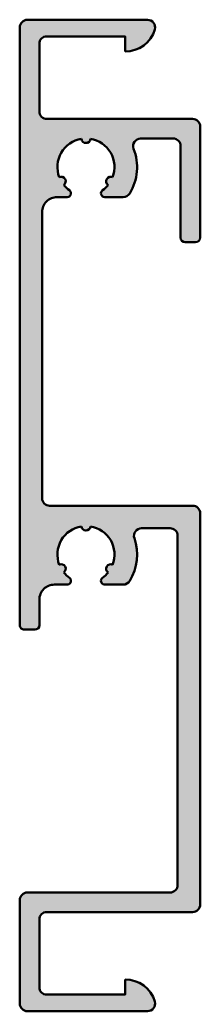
# Model space of a CAD drawing. Extents: x 0 to 12, y 0 to 66.
import ezdxf

# ---------------------------------------------------------------- set-up
doc = ezdxf.new("R2010")
doc.units = 0
doc.layers.add('0S-Alu contour', color=7, linetype='Continuous', lineweight=50)
doc.layers.add('0S-Alu hatch', color=252, linetype='Continuous', lineweight=25)

# ---------------------------------------------------------------- blocks, each defined once
blk = doc.blocks.new('333770__A8C655BF_C46D_45CD_A9F7_0037C496422A_')
at = {"layer": '0S-Alu hatch'}
h = blk.add_hatch(color=256, dxfattribs=at)
edge = h.paths.add_edge_path()
edge.add_line((8.50001916883378, 65.99999960871885), (0.5000005860348136, 65.9999996087189))
edge.add_arc((0.5000005860348736, 65.49999960871885), 0.500000000000057, 90.00000000000686, 180)
edge.add_line((5.860348167e-07, 65.4999996087188), (5.860348439e-07, 25.69999960871888))
edge.add_arc((0.3000005860348388, 25.69999960871888), 0.2999999999999936, 180, 270.0000000000011)
edge.add_line((0.3000005860348448, 25.39999960871889), (1.000000586034817, 25.39999960871891))
edge.add_arc((1.000000586034812, 25.69999960871891), 0.3000000000000078, 270.0000000000009, 360)
edge.add_line((1.300000586034819, 25.69999960871891), (1.300000586034847, 27.39999960871891))
edge.add_ellipse((2.30000058603484, 27.3999996087189), major_axis=(-0.9999999999999937, 0), ratio=1, start_angle=269.9999999999998, end_angle=360, ccw=False)
edge.add_line((2.300000586034844, 28.39999960871889), (3.149528845933198, 28.39999960871888))
edge.add_arc((3.149528845933198, 28.65047134882053), 0.250471740101645, 270, 414.4447891737461)
edge.add_ellipse((4.400000586034744, 30.39999960871873), major_axis=(-1.899999999999817, 0), ratio=1, start_angle=39.056126027616926, end_angle=54.4447891737463, ccw=False)
edge.add_arc((2.754552318844428, 29.44999960871887), 0.3000000000000245, 304.5280630138093, 475.4719369861903)
edge.add_ellipse((4.400000586034845, 30.3999996087189), major_axis=(-1.899999999999991, 0), ratio=1, start_angle=-80.94387397238279, end_angle=20.943873972383074, ccw=False)
edge.add_arc((4.400000586034844, 32.29999960871889), 0.2999999999999999, 184.5280630138092, 355.4719369861895)
edge.add_ellipse((4.400000586034841, 30.39999960871889), major_axis=(-1.899999999999998, 0), ratio=1, start_angle=159.0561260276168, end_angle=260.9438739723829, ccw=False)
edge.add_arc((6.045448853225273, 29.44999960871888), 0.2999999999999922, 64.52806301380855, 235.47193698619)
edge.add_ellipse((4.400000586034799, 30.39999960871888), major_axis=(-1.900000000000022, 0), ratio=1, start_angle=125.55521082625441, end_angle=140.943873972384, ccw=False)
edge.add_arc((5.650472326136484, 28.65047134882053), 0.2504717401016462, 125.5552108262546, 269.9999999999984)
edge.add_line((5.650472326136477, 28.39999960871888), (6.881935315232974, 28.39999960871886))
edge.add_arc((6.881935315232992, 28.89999960871886), 0.5, 269.9999999999978, 328.8526100784906)
edge.add_arc((4.400000586034846, 30.39999960871889), 3.399999999999993, 328.8526100784903, 378.7300230327238)
edge.add_ellipse((8.093464956441062, 31.65232582202747), major_axis=(-0.5000000000000079, 0), ratio=1, start_angle=-89.99999999999932, end_angle=18.73002303272301, ccw=False)
edge.add_line((8.093464956441057, 32.15232582202748), (10.00000058603482, 32.15232582202751))
edge.add_ellipse((10.00000058603482, 31.6523258220275), major_axis=(-0.5000000000000036, 0), ratio=1, start_angle=180, end_angle=270.0000000000002, ccw=False)
edge.add_line((10.50000058603482, 31.6523258220275), (10.50000058603479, 8.3999996203939))
edge.add_ellipse((10.00000058603477, 8.399999620393931), major_axis=(-0.5000000000000197, 0), ratio=1, start_angle=89.99999999999687, end_angle=180, ccw=False)
edge.add_line((10.00000058603475, 7.899999620393911), (0.5000005860348811, 7.899999620394026))
edge.add_arc((0.5000005860348727, 7.399999620394019), 0.500000000000008, 89.99999999999903, 180)
edge.add_line((5.860348646e-07, 7.399999620394041), (5.860348082e-07, 0.4999996203940569))
edge.add_arc((0.5000005860348365, 0.4999996203940496), 0.5000000000000283, 180, 269.9999999999992)
edge.add_line((0.5000005860348294, -3.796059787e-07), (8.50001915715869, -3.796059931e-07))
edge.add_arc((8.500019157158832, 0.4999996203940524), 0.5000000000000453, 269.9999999999838, 375.4660099534077)
edge.add_arc((7.052939312228637, 0.0991175686227215), 2.001581313161576, 15.47968369061425, 91.51454935500986)
edge.add_line((7.000035927678796, 2.099999620394086), (7.000035927678739, 1.099999620394001))
edge.add_line((7.000035927678739, 1.099999620394001), (1.80000058603481, 1.099999620394001))
edge.add_ellipse((1.800000586034811, 1.599999620394), major_axis=(-0.4999999999999987, 0), ratio=1, start_angle=0, end_angle=90, ccw=False)
edge.add_line((1.300000586034812, 1.599999620394001), (1.300000586034812, 6.099999620393978))
edge.add_ellipse((1.800000586034805, 6.099999620394007), major_axis=(-0.4999999999999928, 0), ratio=1, start_angle=270.0000000000025, end_angle=360, ccw=False)
edge.add_line((1.800000586034783, 6.599999620394), (11.50000058603482, 6.599999620393903))
edge.add_arc((11.50000058603483, 7.099999620393893), 0.4999999999999894, 269.999999999998, 360)
edge.add_line((12.00000058603482, 7.099999620393872), (12.00000058603486, 33.15232582202746))
edge.add_arc((11.50000058603488, 33.15232582202749), 0.4999999999999787, 0, 89.9999999999992)
edge.add_line((11.50000058603489, 33.65232582202747), (1.98009911352012, 33.65232582202746))
edge.add_ellipse((1.980099113520155, 34.1523258220275), major_axis=(-0.5000000000000356, 0), ratio=1, start_angle=0, end_angle=89.99999999999602, ccw=False)
edge.add_line((1.480099113520119, 34.15232582202753), (1.480099113520108, 53.19999960871887))
edge.add_ellipse((2.480099113520111, 53.19999960871887), major_axis=(-1.000000000000002, 0), ratio=1, start_angle=269.99999999999955, end_angle=360, ccw=False)
edge.add_line((2.48009911352012, 54.19999960871887), (3.149528845933177, 54.19999960871887))
edge.add_arc((3.149528845933178, 54.45047134882052), 0.2504717401016521, 269.9999999999998, 414.4447891737471)
edge.add_ellipse((4.400000586034666, 56.19999960871878), major_axis=(-1.899999999999819, 0), ratio=1, start_angle=39.0561260276196, end_angle=54.444789173748575, ccw=False)
edge.add_arc((2.754552318844412, 55.24999960871887), 0.3000000000000285, 304.5280630138056, 475.4719369861894)
edge.add_ellipse((4.400000586034822, 56.1999996087189), major_axis=(-1.899999999999984, 0), ratio=1, start_angle=-80.94387397238262, end_angle=20.9438739723833, ccw=False)
edge.add_arc((4.400000586034819, 58.09999960871889), 0.3000000000000005, 184.5280630138105, 355.4719369861935)
edge.add_ellipse((4.400000586034818, 56.1999996087189), major_axis=(-1.900000000000009, 0), ratio=1, start_angle=159.0561260276169, end_angle=260.9438739723829, ccw=False)
edge.add_arc((6.045448853225258, 55.24999960871888), 0.3000000000000007, 64.52806301380838, 235.4719369861912)
edge.add_ellipse((4.400000586034844, 56.19999960871889), major_axis=(-1.899999999999986, 0), ratio=1, start_angle=125.55521082625299, end_angle=140.9438739723825, ccw=False)
edge.add_arc((5.650472326136471, 54.45047134882053), 0.2504717401016496, 125.5552108262538, 269.999999999998)
edge.add_line((5.650472326136462, 54.19999960871889), (6.881935315232927, 54.19999960871884))
edge.add_arc((6.881935315232945, 54.69999960871888), 0.5000000000000427, 269.9999999999978, 328.85261007849)
edge.add_arc((4.400000586034847, 56.19999960871886), 3.39999999999998, 328.8526100784904, 381.0372212560343)
edge.add_ellipse((8.040055530675154, 57.5999996087187), major_axis=(-0.5000000000000071, 0), ratio=1, start_angle=-89.9999999999971, end_angle=21.037221256034172, ccw=False)
edge.add_line((8.040055530675131, 58.09999960871871), (10.20000058603483, 58.09999960871881))
edge.add_ellipse((10.20000058603481, 57.59999960871883), major_axis=(-0.4999999999999787, 0), ratio=1, start_angle=180, end_angle=269.99999999999795, ccw=False)
edge.add_line((10.70000058603479, 57.59999960871882), (10.7000005860348, 51.50004495583267))
edge.add_arc((11.00000058603487, 51.50004495583271), 0.3000000000000682, 180, 269.9999999999986)
edge.add_line((11.00000058603486, 51.20004495583263), (11.70000058603481, 51.20004495583271))
edge.add_arc((11.7000005860348, 51.50004495583271), 0.3000000000000114, 270.0000000000003, 360)
edge.add_line((12.00000058603482, 51.50004495583275), (12.00000058603481, 58.89999960871879))
edge.add_arc((11.50000058603483, 58.89999960871875), 0.4999999999999787, 0, 89.99999999999613)
edge.add_line((11.50000058603487, 59.39999960871872), (1.800000586034762, 59.39999960871876))
edge.add_ellipse((1.800000586034759, 59.89999960871872), major_axis=(-0.4999999999999574, 0), ratio=1, start_angle=0, end_angle=90.00000000000028, ccw=False)
edge.add_line((1.300000586034802, 59.89999960871883), (1.300000586034851, 64.39999960871884))
edge.add_ellipse((1.800000586034832, 64.39999960871883), major_axis=(-0.4999999999999807, 0), ratio=1, start_angle=270.0000000000019, end_angle=360, ccw=False)
edge.add_line((1.800000586034815, 64.89999960871882), (7.000035939353869, 64.89999960871879))
edge.add_line((7.000035939353869, 64.89999960871879), (7.000035939353908, 63.89999960871859))
edge.add_arc((7.05293932390371, 65.90088166049004), 2.001581313161664, 268.4854506449913, 344.5203163093884)
edge.add_arc((8.500019168833942, 65.49999960871875), 0.5000000000001, 344.5339900465973, 450.0000000000185)
at = {"layer": '0S-Alu contour', "color": 7}
for points in [[(5.860348167e-07, 65.4999996087188), (5.860348439e-07, 25.69999960871888)], [(8.50001916883378, 65.99999960871885), (0.5000005860348136, 65.9999996087189)], [(1.800000586034815, 64.89999960871882), (7.000035939353869, 64.89999960871879), (7.000035939353908, 63.89999960871859)], [(1.300000586034802, 59.89999960871883), (1.300000586034851, 64.39999960871884)], [(11.50000058603487, 59.39999960871872), (1.800000586034762, 59.39999960871876)], [(12.00000058603482, 51.50004495583275), (12.00000058603481, 58.89999960871879)], [(8.040055530675131, 58.09999960871871), (10.20000058603483, 58.09999960871881)], [(10.70000058603479, 57.59999960871882), (10.7000005860348, 51.50004495583267)], [(2.48009911352012, 54.19999960871887), (3.149528845933177, 54.19999960871887)], [(5.650472326136462, 54.19999960871889), (6.881935315232927, 54.19999960871884)], [(1.480099113520119, 34.15232582202753), (1.480099113520108, 53.19999960871887)], [(11.00000058603486, 51.20004495583263), (11.70000058603481, 51.20004495583271)], [(11.50000058603489, 33.65232582202747), (1.98009911352012, 33.65232582202746)], [(12.00000058603482, 7.099999620393872), (12.00000058603486, 33.15232582202746)], [(8.093464956441057, 32.15232582202748), (10.00000058603482, 32.15232582202751)], [(10.50000058603482, 31.6523258220275), (10.50000058603479, 8.3999996203939)], [(2.300000586034844, 28.39999960871889), (3.149528845933198, 28.39999960871888)], [(5.650472326136477, 28.39999960871888), (6.881935315232974, 28.39999960871886)], [(1.300000586034819, 25.69999960871891), (1.300000586034847, 27.39999960871891)], [(0.3000005860348448, 25.39999960871889), (1.000000586034817, 25.39999960871891)], [(5.860348646e-07, 7.399999620394041), (5.860348082e-07, 0.4999996203940569)], [(10.00000058603475, 7.899999620393911), (0.5000005860348811, 7.899999620394026)], [(1.300000586034812, 1.599999620394001), (1.300000586034812, 6.099999620393978)], [(1.800000586034783, 6.599999620394), (11.50000058603482, 6.599999620393903)], [(7.000035927678796, 2.099999620394086), (7.000035927678739, 1.099999620394001), (1.80000058603481, 1.099999620394001)], [(0.5000005860348294, -3.796059787e-07), (8.50001915715869, -3.796059931e-07)]]:
    blk.add_lwpolyline(points, dxfattribs=at)
for centre, radius, start, end in [((0.5000005860348736, 65.49999960871885), 0.500000000000057, 90.00000000000686, 180), ((7.05293932390371, 65.90088166049004), 2.001581313161664, 268.4854506449913, 344.5203163093884), ((8.500019168833942, 65.49999960871875), 0.5000000000001, 344.5339900465973, 90.00000000001852), ((11.50000058603483, 58.89999960871875), 0.4999999999999787, 0, 89.99999999999613), ((4.400000586034819, 58.09999960871889), 0.3000000000000005, 184.5280630138105, 355.4719369861935), ((4.400000586034847, 56.19999960871886), 3.39999999999998, 328.8526100784904, 21.03722125603433), ((2.754552318844412, 55.24999960871887), 0.3000000000000285, 304.5280630138056, 115.4719369861894), ((6.045448853225258, 55.24999960871888), 0.3000000000000007, 64.52806301380838, 235.4719369861912), ((3.149528845933178, 54.45047134882052), 0.2504717401016521, 269.9999999999998, 54.4447891737472), ((5.650472326136471, 54.45047134882053), 0.2504717401016496, 125.5552108262538, 269.999999999998), ((6.881935315232945, 54.69999960871888), 0.5000000000000427, 269.9999999999978, 328.85261007849), ((11.00000058603487, 51.50004495583271), 0.3000000000000682, 180, 269.9999999999986), ((11.7000005860348, 51.50004495583271), 0.3000000000000114, 270.0000000000003, 0), ((11.50000058603488, 33.15232582202749), 0.4999999999999787, 0, 89.9999999999992), ((4.400000586034844, 32.29999960871889), 0.2999999999999999, 184.5280630138092, 355.4719369861895), ((4.400000586034846, 30.39999960871889), 3.399999999999993, 328.8526100784903, 18.73002303272378), ((2.754552318844428, 29.44999960871887), 0.3000000000000245, 304.5280630138093, 115.4719369861904), ((6.045448853225273, 29.44999960871888), 0.2999999999999922, 64.52806301380855, 235.47193698619), ((3.149528845933198, 28.65047134882053), 0.250471740101645, 270, 54.44478917374612), ((5.650472326136484, 28.65047134882053), 0.2504717401016462, 125.5552108262546, 269.9999999999984), ((6.881935315232992, 28.89999960871886), 0.5, 269.9999999999978, 328.8526100784906), ((0.3000005860348388, 25.69999960871888), 0.2999999999999936, 180, 270.0000000000011), ((1.000000586034812, 25.69999960871891), 0.3000000000000078, 270.0000000000009, 0), ((0.5000005860348727, 7.399999620394019), 0.500000000000008, 89.99999999999903, 180), ((11.50000058603483, 7.099999620393893), 0.4999999999999894, 269.999999999998, 0), ((7.052939312228637, 0.0991175686227215), 2.001581313161576, 15.47968369061425, 91.51454935500986), ((0.5000005860348365, 0.4999996203940496), 0.5000000000000283, 180, 269.9999999999992), ((8.500019157158832, 0.4999996203940524), 0.5000000000000453, 269.9999999999838, 15.46600995340774)]:
    blk.add_arc(centre, radius, start, end, dxfattribs=at)
at = {"layer": '0S-Alu contour', "color": 7, "extrusion": (0, 0, -1)}
for centre, radius, start, end in [((-1.800000586034832, 64.39999960871883), 0.4999999999999807, 0, 89.99999999999811), ((-1.800000586034759, 59.89999960871872), 0.4999999999999574, 269.9999999999997, 0), ((-8.040055530675154, 57.5999996087187), 0.5000000000000071, 338.9627787439658, 89.99999999999714), ((-10.20000058603481, 57.59999960871883), 0.4999999999999787, 90.00000000000205, 180), ((-4.400000586034822, 56.1999996087189), 1.899999999999984, 339.0561260276167, 80.9438739723827), ((-4.400000586034818, 56.1999996087189), 1.900000000000009, 99.05612602761713, 200.9438739723832), ((-4.400000586034666, 56.19999960871878), 1.899999999999819, 305.5552108262514, 320.9438739723804), ((-4.400000586034844, 56.19999960871889), 1.899999999999986, 219.0561260276175, 234.444789173747), ((-2.480099113520111, 53.19999960871887), 1.000000000000002, 0, 90.00000000000048), ((-1.980099113520155, 34.1523258220275), 0.5000000000000356, 270.000000000004, 0), ((-4.400000586034845, 30.3999996087189), 1.899999999999991, 339.0561260276169, 80.94387397238285), ((-4.400000586034841, 30.39999960871889), 1.899999999999998, 99.05612602761713, 200.9438739723833), ((-8.093464956441062, 31.65232582202747), 0.5000000000000079, 341.269976967277, 89.99999999999939), ((-10.00000058603482, 31.6523258220275), 0.5000000000000036, 89.9999999999998, 180), ((-4.400000586034744, 30.39999960871873), 1.899999999999817, 305.5552108262537, 320.9438739723831), ((-4.400000586034799, 30.39999960871888), 1.900000000000022, 219.0561260276161, 234.4447891737456), ((-2.30000058603484, 27.3999996087189), 0.9999999999999937, 0, 90.00000000000021), ((-10.00000058603477, 8.399999620393931), 0.5000000000000197, 180, 270.0000000000031), ((-1.800000586034805, 6.099999620394007), 0.4999999999999928, 0, 89.99999999999748), ((-1.800000586034811, 1.599999620394), 0.4999999999999987, 270.0000000000001, 0)]:
    blk.add_arc(centre, radius, start, end, dxfattribs=at)
blk = doc.blocks.new('333770__C62E6296_6739_4FA5_BD39_2C4BA66A15B1_')
at = {"layer": '0S-Alu contour', "color": 7}
blk.add_blockref('333770__A8C655BF_C46D_45CD_A9F7_0037C496422A_', (0, 0), dxfattribs=at)

msp = doc.modelspace()

# ---------------------------------------------------------------- block references
at = {"layer": '0S-Alu contour', "color": 7}
msp.add_blockref('333770__C62E6296_6739_4FA5_BD39_2C4BA66A15B1_', (0, 0), dxfattribs=at)

doc.saveas('drawing.dxf')
